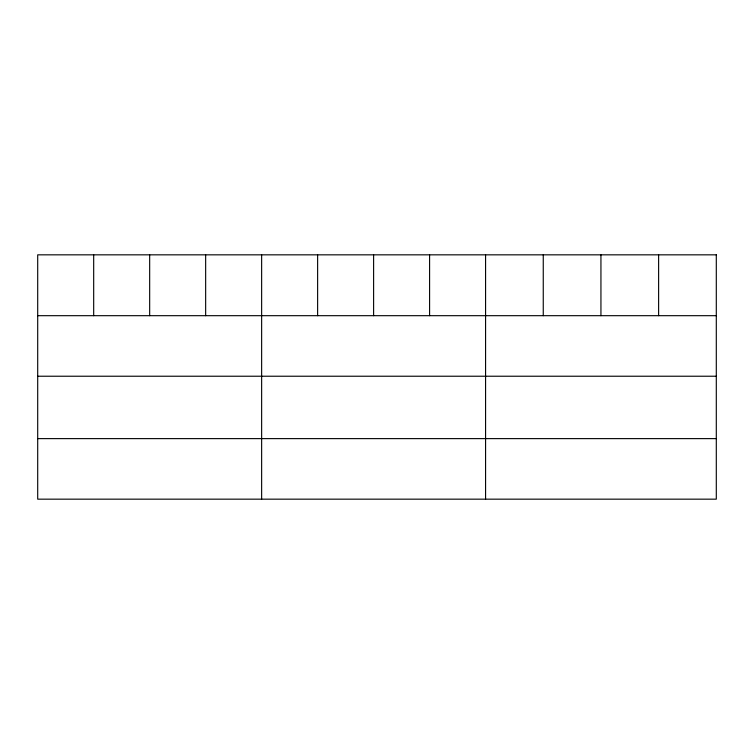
<?xml version="1.0" encoding="UTF-8"?>
<svg xmlns="http://www.w3.org/2000/svg" width="754" height="754" viewBox="0 0 754 754"><rect width="100%" height="100%" fill="white"/><g stroke="black" fill="none" stroke-linecap="round" stroke-linejoin="round"><path stroke-width="1.13" d="M37.7 315.681L716.3 315.681M37.7 376.227L716.3 376.227M37.7 438.621L716.3 438.621M658.619 254.833L658.619 315.681M600.938 254.833L600.938 315.681M543.257 254.833L543.257 315.681M485.576 254.833L485.576 499.167M429.591 254.833L429.591 315.681M373.607 254.833L373.607 315.681M317.623 254.833L317.623 315.681M261.638 254.833L261.638 499.167M205.653 254.833L205.653 315.681M149.669 254.833L149.669 315.681M93.684 254.833L93.684 315.681M716.3 254.833L37.7 254.833L37.7 499.167L716.3 499.167L716.3 254.833"/></g></svg>
